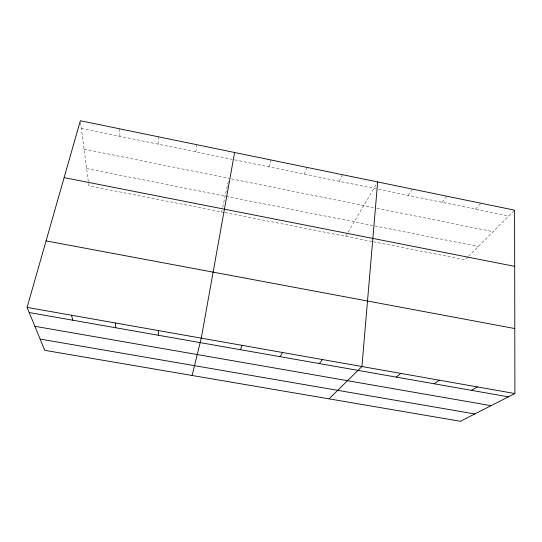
<?xml version="1.0" encoding="UTF-8"?>
<svg xmlns="http://www.w3.org/2000/svg" width="542" height="542" viewBox="0 0 542 542"><rect width="100%" height="100%" fill="white"/><g stroke="black" fill="none" stroke-linecap="round" stroke-linejoin="round"><path stroke-width="0.41" stroke-dasharray="2.71 2.03" d="M158.095 144.145L158.379 136.787M195.804 151.868L196.719 144.687M221.685 211.942L222.03 210.364M222.715 207.2L228.629 179.985M268.866 166.834L270.973 159.978M304.258 174.084L306.928 167.383M339.272 181.252L342.497 174.707M345.654 236.298L377.666 181.949M408.16 195.364L412.455 189.117M442.055 202.308L446.872 196.204M475.591 209.178L480.917 203.216M467.888 256.867L465.009 259.747L373.458 241.759M468.464 256.291L514.595 210.154M224.164 212.43L88.854 185.845L80.453 121.489M224.991 212.593L372.645 241.603M86.598 168.569L374.061 225.77M374.895 225.933L478.254 246.502M84.057 149.125L228.981 178.372M231.427 178.867L376.067 208.053M376.886 208.216L493.078 231.671M81.361 128.427L232.254 159.334M234.713 159.836L508.775 215.973M119.599 128.806L119.951 136.333"/><path stroke-width="0.81" d="M158.257 335.241L158.582 330.606M377.666 181.949L361.927 366.521L329.055 398.858M234.611 152.492L201.272 338.147L192.092 375.477M27.1 307.389L80.358 120.724L514.595 210.154L514.9 393.539L460.422 421.276L44.749 350.328L27.1 307.389L514.9 393.539M240.357 349.685L242.186 345.376M280.051 356.663L282.592 352.51M319.265 363.567L322.504 359.556M396.283 377.11L400.87 373.397M434.108 383.763L439.338 380.193M471.486 390.342L477.346 386.907M40.128 339.075L474.812 413.952M34.871 326.298L491.066 405.673M29.221 312.544L508.423 396.839M46.07 240.892L514.792 328.547M64.125 177.613L514.683 266.359M71.503 315.227L72.791 320.207M115.331 322.971L115.798 327.774"/></g></svg>
